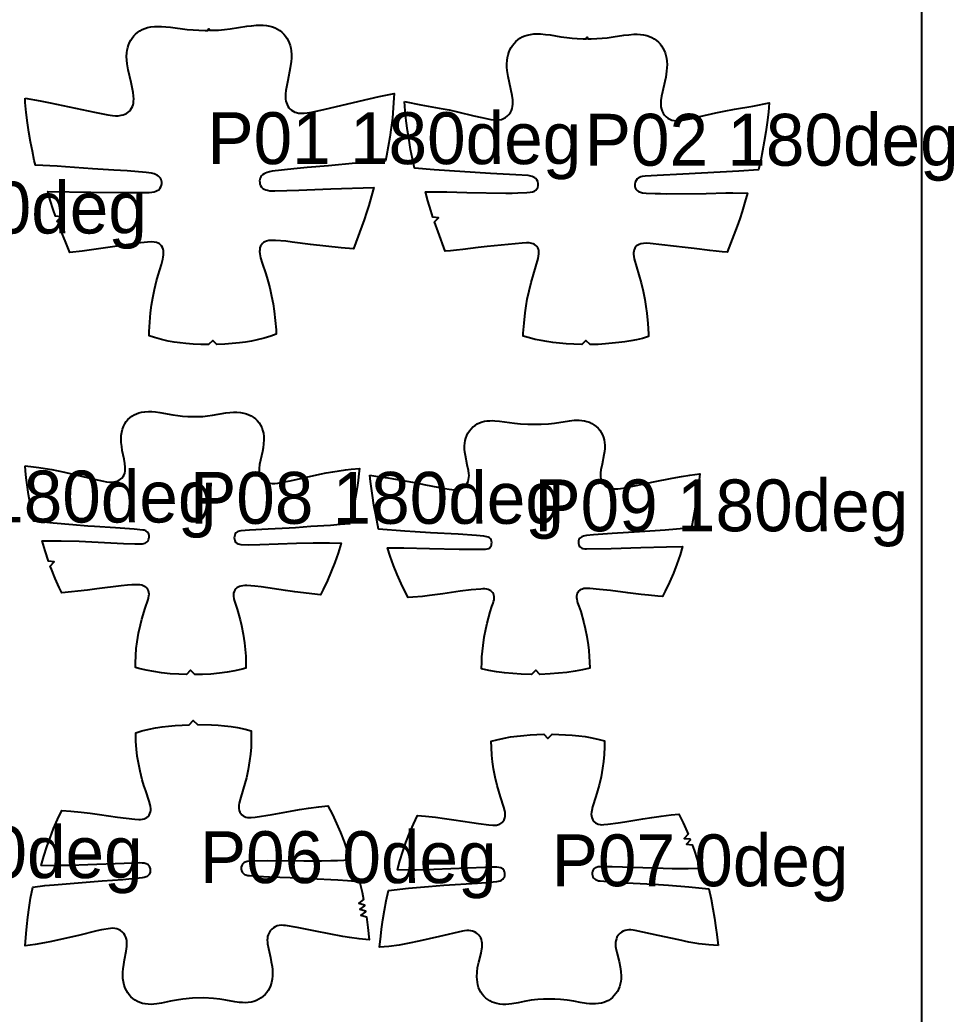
# Model space of a CAD drawing. Header units: millimetres. Extents: x 0 to 2016, y 0 to 4064.
# Drawn here: x 1565 to 2015.6, y 2544.9 to 3024.2 of the extents above; entities that cross this region are included whole.
import ezdxf

# ---------------------------------------------------------------- set-up
doc = ezdxf.new("R2010")
doc.units = ezdxf.units.MM
for name, color, linetype in [('ANNOTATION', 3, 'Continuous'), ('LEATHER', 1, 'Continuous'), ('PIECES', 5, 'Continuous')]:
    doc.layers.add(name, color=color, linetype=linetype)

msp = doc.modelspace()

# ---------------------------------------------------------------- linework, layer by layer
at = {"layer": 'LEATHER'}
msp.add_lwpolyline([(0, 0), (2000, 0), (2000, 4000), (0, 4000)], close=True, dxfattribs=at)
at = {"layer": 'PIECES'}
for points in [[(1567.5, 2986.44), (1574.76, 2985.14), (1579.65, 2984.19), (1600.93, 2979.74), (1607.38, 2978.45), (1609.68, 2978.12), (1611.08, 2978.02), (1612.49, 2978.04), (1613.88, 2978.22), (1614.75, 2978.44), (1615.59, 2978.74), (1616.39, 2979.13), (1617.13, 2979.6), (1617.81, 2980.17), (1618.4, 2980.83), (1618.9, 2981.59), (1619.29, 2982.4), (1619.57, 2983.26), (1619.77, 2984.15), (1619.88, 2985.06), (1619.92, 2985.98), (1619.85, 2987.6), (1619.65, 2989.21), (1619.35, 2990.82), (1618.66, 2994), (1617.26, 3000.11), (1616.75, 3003.06), (1616.57, 3004.79), (1616.5, 3006.53), (1616.57, 3008.26), (1616.75, 3009.56), (1617.02, 3010.83), (1617.41, 3012.08), (1617.9, 3013.29), (1618.48, 3014.42), (1619.17, 3015.48), (1619.95, 3016.48), (1620.83, 3017.39), (1621.8, 3018.21), (1622.89, 3018.95), (1624.05, 3019.58), (1625.27, 3020.08), (1626.53, 3020.48), (1628.18, 3020.83), (1629.86, 3021.02), (1631.55, 3021.09), (1633.25, 3021.05), (1635.47, 3020.9), (1637.68, 3020.66), (1645.77, 3019.65), (1648.56, 3019.38), (1651.36, 3019.2), (1654.34, 3019.14), (1655.7, 3019.18), (1656.09, 3019.98), (1656.5, 3019.19), (1657.87, 3019.19), (1660.84, 3019.33), (1663.64, 3019.58), (1666.42, 3019.92), (1674.48, 3021.13), (1676.69, 3021.43), (1678.9, 3021.64), (1680.6, 3021.72), (1682.29, 3021.7), (1683.97, 3021.55), (1685.64, 3021.25), (1686.91, 3020.88), (1688.13, 3020.4), (1689.31, 3019.81), (1690.42, 3019.1), (1691.41, 3018.3), (1692.31, 3017.41), (1693.12, 3016.44), (1693.83, 3015.39), (1694.45, 3014.28), (1694.97, 3013.08), (1695.39, 3011.85), (1695.7, 3010.58), (1695.9, 3009.29), (1696.02, 3007.55), (1696, 3005.82), (1695.86, 3004.08), (1695.42, 3001.12), (1694.19, 2994.98), (1693.57, 2991.78), (1693.32, 2990.17), (1693.16, 2988.55), (1693.13, 2986.92), (1693.2, 2986), (1693.33, 2985.1), (1693.55, 2984.21), (1693.86, 2983.36), (1694.27, 2982.56), (1694.79, 2981.82), (1695.4, 2981.17), (1696.08, 2980.62), (1696.84, 2980.17), (1697.65, 2979.8), (1698.5, 2979.52), (1699.37, 2979.33), (1700.77, 2979.18), (1702.17, 2979.2), (1703.57, 2979.34), (1705.86, 2979.73), (1712.28, 2981.17), (1733.44, 2986.18), (1738.3, 2987.25), (1745.52, 2988.74), (1745.45, 2986.69), (1745.14, 2981.79), (1744.68, 2976.91), (1744.09, 2972.29), (1743.4, 2967.68), (1742.65, 2963.14), (1741.83, 2958.62), (1741.37, 2956.35), (1730.83, 2955.56), (1726.84, 2955.2), (1713.82, 2953.92), (1703.61, 2953.06), (1697.17, 2952.41), (1686.72, 2951.25), (1685.48, 2951.02), (1684.27, 2950.69), (1683.5, 2950.4), (1682.77, 2950.03), (1682.1, 2949.55), (1681.62, 2949.08), (1681.23, 2948.53), (1680.93, 2947.93), (1680.74, 2947.28), (1680.66, 2946.61), (1680.67, 2945.93), (1680.82, 2945.09), (1681.13, 2944.3), (1681.6, 2943.58), (1682.23, 2942.98), (1682.91, 2942.57), (1683.64, 2942.27), (1684.41, 2942.06), (1685.59, 2941.88), (1686.79, 2941.81), (1687.99, 2941.8), (1699.49, 2942.11), (1715.05, 2942.74), (1735.74, 2943.49), (1734.64, 2939.35), (1733.31, 2934.81), (1732.22, 2931.31), (1731.04, 2927.84), (1725.92, 2913.83), (1719.9, 2914.36), (1705.13, 2916), (1696.36, 2917.12), (1693.34, 2917.46), (1688.31, 2917.92), (1686.32, 2917.94), (1685.09, 2917.83), (1683.89, 2917.53), (1683.21, 2917.25), (1682.58, 2916.87), (1682.01, 2916.4), (1681.53, 2915.84), (1681.1, 2915.1), (1680.82, 2914.28), (1680.67, 2913.43), (1680.63, 2912.56), (1680.7, 2911.5), (1680.87, 2910.46), (1681.11, 2909.43), (1681.86, 2906.93), (1683.57, 2901.77), (1684.38, 2899.07), (1685.49, 2895.03), (1686.44, 2890.95), (1687.1, 2887.39), (1687.64, 2883.82), (1688.19, 2879.3), (1688.58, 2874.76), (1688.69, 2872.76), (1686.02, 2871.76), (1682.79, 2870.75), (1679.51, 2869.92), (1676.7, 2869.36), (1673.86, 2868.92), (1671.01, 2868.56), (1667.46, 2868.19), (1663.9, 2867.92), (1660.06, 2867.74), (1658.04, 2869.71), (1656.06, 2867.68), (1652.22, 2867.77), (1648.65, 2867.95), (1645.09, 2868.22), (1642.24, 2868.51), (1639.39, 2868.88), (1636.56, 2869.36), (1633.26, 2870.11), (1630.01, 2871.04), (1627.31, 2871.97), (1627.36, 2873.97), (1627.64, 2878.51), (1628.07, 2883.05), (1628.52, 2886.64), (1629.09, 2890.2), (1629.93, 2894.31), (1630.94, 2898.38), (1631.68, 2901.1), (1633.25, 2906.3), (1633.94, 2908.82), (1634.16, 2909.86), (1634.3, 2910.9), (1634.34, 2911.96), (1634.28, 2912.83), (1634.11, 2913.68), (1633.8, 2914.49), (1633.35, 2915.22), (1632.86, 2915.77), (1632.28, 2916.22), (1631.64, 2916.58), (1630.95, 2916.85), (1629.75, 2917.11), (1628.52, 2917.19), (1626.52, 2917.12), (1621.51, 2916.53), (1618.49, 2916.11), (1609.76, 2914.77), (1595.04, 2912.75), (1589.03, 2912.06), (1584.11, 2924.5), (1586, 2926.56), (1583.22, 2926.83), (1583.05, 2927.3), (1584.97, 2929.33), (1582.19, 2929.65), (1581.1, 2932.85), (1579.66, 2937.35), (1578.45, 2941.45), (1599.15, 2941.24), (1614.73, 2941.01), (1626.23, 2941), (1627.43, 2941.04), (1628.62, 2941.14), (1629.8, 2941.36), (1630.56, 2941.58), (1631.29, 2941.9), (1631.95, 2942.33), (1632.56, 2942.94), (1633.02, 2943.68), (1633.31, 2944.48), (1633.43, 2945.32), (1633.43, 2946), (1633.33, 2946.67), (1633.13, 2947.31), (1632.81, 2947.91), (1632.4, 2948.44), (1631.91, 2948.9), (1631.23, 2949.36), (1630.49, 2949.72), (1629.72, 2949.99), (1628.49, 2950.29), (1627.25, 2950.48), (1626, 2950.61), (1616.77, 2951.37), (1610.32, 2951.85), (1600.09, 2952.46), (1587.04, 2953.39), (1583.04, 2953.65), (1572.49, 2954.17), (1571.97, 2956.42), (1571.03, 2960.92), (1570.16, 2965.44), (1569.35, 2970.03), (1568.65, 2974.63), (1568.06, 2979.5), (1567.62, 2984.39), (1567.5, 2986.44)], [(1750.52, 2984.9), (1758.44, 2983.31), (1767.26, 2981.71), (1772.13, 2980.79), (1776.13, 2979.89), (1783.94, 2978.01), (1787.76, 2977.12), (1792.19, 2976.26), (1794.23, 2975.98), (1795.24, 2975.94), (1796.26, 2976.01), (1797.32, 2976.23), (1798.32, 2976.61), (1799.26, 2977.13), (1800.12, 2977.78), (1800.92, 2978.59), (1801.59, 2979.52), (1802.12, 2980.53), (1802.47, 2981.51), (1802.69, 2982.51), (1802.81, 2983.54), (1802.84, 2984.58), (1802.79, 2985.63), (1802.51, 2987.72), (1800.51, 2996.97), (1800.08, 2999.81), (1799.94, 3001.44), (1799.91, 3003.07), (1800.01, 3004.71), (1800.19, 3006.02), (1800.47, 3007.31), (1800.86, 3008.57), (1801.36, 3009.8), (1801.93, 3010.9), (1802.59, 3011.94), (1803.35, 3012.91), (1804.2, 3013.81), (1805.13, 3014.62), (1806.19, 3015.36), (1807.32, 3015.98), (1808.51, 3016.49), (1809.74, 3016.89), (1811.31, 3017.23), (1812.9, 3017.42), (1814.51, 3017.48), (1816.12, 3017.45), (1818.46, 3017.25), (1820.8, 3016.94), (1825.99, 3016.09), (1828.87, 3015.67), (1831.38, 3015.41), (1833.89, 3015.23), (1836.65, 3015.14), (1838.19, 3015.15), (1838.59, 3015.94), (1838.99, 3015.14), (1840.52, 3015.13), (1843.28, 3015.2), (1845.8, 3015.35), (1848.31, 3015.6), (1851.19, 3015.99), (1856.39, 3016.8), (1858.73, 3017.09), (1861.07, 3017.27), (1862.68, 3017.29), (1864.29, 3017.22), (1865.88, 3017.01), (1867.44, 3016.66), (1868.67, 3016.25), (1869.86, 3015.73), (1870.98, 3015.1), (1872.03, 3014.36), (1872.97, 3013.54), (1873.81, 3012.64), (1874.56, 3011.66), (1875.21, 3010.61), (1875.77, 3009.5), (1876.26, 3008.27), (1876.64, 3007.01), (1876.91, 3005.72), (1877.08, 3004.4), (1877.16, 3002.77), (1877.12, 3001.14), (1876.97, 2999.51), (1876.52, 2996.67), (1874.44, 2987.44), (1874.15, 2985.35), (1874.09, 2984.3), (1874.11, 2983.26), (1874.22, 2982.23), (1874.44, 2981.22), (1874.78, 2980.24), (1875.3, 2979.22), (1875.96, 2978.3), (1876.75, 2977.48), (1877.61, 2976.82), (1878.55, 2976.29), (1879.55, 2975.91), (1880.6, 2975.68), (1881.62, 2975.6), (1882.64, 2975.63), (1884.68, 2975.89), (1889.11, 2976.72), (1892.94, 2977.58), (1900.76, 2979.4), (1904.77, 2980.26), (1909.64, 2981.15), (1918.48, 2982.68), (1926.41, 2984.21), (1926.05, 2979.67), (1925.5, 2974.8), (1924.84, 2970.19), (1924.07, 2965.6), (1923.25, 2961.07), (1922.35, 2956.56), (1921.35, 2952), (1911.86, 2951.36), (1884.73, 2949.81), (1872.36, 2949.26), (1866.55, 2948.89), (1865.15, 2948.68), (1864.5, 2948.51), (1863.88, 2948.27), (1863.29, 2947.95), (1862.77, 2947.54), (1862.22, 2946.85), (1861.83, 2946.05), (1861.63, 2945.09), (1861.64, 2944.12), (1861.82, 2943.31), (1862.18, 2942.57), (1862.74, 2941.96), (1863.43, 2941.51), (1864.39, 2941.14), (1865.4, 2940.92), (1867.04, 2940.73), (1871.37, 2940.52), (1874.05, 2940.45), (1877.14, 2940.43), (1896, 2940.6), (1905.58, 2940.81), (1908.92, 2940.81), (1915.98, 2940.67), (1914.75, 2936.31), (1913.36, 2931.79), (1912.21, 2928.31), (1910.99, 2924.85), (1906.16, 2912.25), (1903.73, 2912.39), (1900.84, 2912.64), (1897.74, 2913), (1890.31, 2913.99), (1885.97, 2914.53), (1869.07, 2916.4), (1867.04, 2916.5), (1865.76, 2916.45), (1864.5, 2916.23), (1863.79, 2916), (1863.11, 2915.67), (1862.5, 2915.25), (1861.97, 2914.72), (1861.56, 2914.11), (1861.26, 2913.43), (1861.08, 2912.71), (1860.99, 2911.97), (1860.99, 2911.21), (1861.12, 2910.12), (1861.35, 2909.05), (1864.63, 2897.38), (1865.63, 2893.39), (1866.45, 2889.37), (1866.95, 2886.08), (1867.36, 2882.77), (1867.86, 2877.84), (1868.23, 2872.89), (1868.29, 2871.57), (1865.29, 2870.68), (1862.49, 2869.98), (1859.66, 2869.41), (1856.79, 2868.96), (1853.9, 2868.61), (1847.44, 2868.01), (1843.87, 2867.78), (1840.01, 2867.68), (1838.01, 2869.69), (1836.01, 2867.7), (1832.14, 2867.83), (1828.57, 2868.09), (1822.12, 2868.74), (1819.23, 2869.11), (1816.37, 2869.58), (1813.54, 2870.17), (1810.75, 2870.9), (1807.75, 2871.81), (1807.83, 2873.13), (1808.23, 2878.07), (1808.78, 2883), (1809.21, 2886.31), (1809.74, 2889.59), (1810.58, 2893.61), (1811.62, 2897.59), (1814.98, 2909.23), (1815.23, 2910.3), (1815.36, 2911.39), (1815.37, 2912.15), (1815.29, 2912.89), (1815.11, 2913.61), (1814.82, 2914.29), (1814.41, 2914.91), (1813.89, 2915.44), (1813.28, 2915.87), (1812.61, 2916.2), (1811.89, 2916.44), (1810.63, 2916.66), (1809.36, 2916.72), (1807.33, 2916.64), (1790.42, 2914.91), (1786.07, 2914.41), (1778.63, 2913.47), (1775.53, 2913.13), (1772.64, 2912.91), (1770.21, 2912.79), (1766.71, 2922.11), (1765, 2926.82), (1766.96, 2928.81), (1764.19, 2929.18), (1763.15, 2932.38), (1761.8, 2936.91), (1760.61, 2941.28), (1767.67, 2941.37), (1771.01, 2941.34), (1780.59, 2941.06), (1799.45, 2940.74), (1802.53, 2940.73), (1805.21, 2940.78), (1809.54, 2940.95), (1811.19, 2941.14), (1812.2, 2941.35), (1813.16, 2941.71), (1813.86, 2942.16), (1814.42, 2942.76), (1814.79, 2943.49), (1814.98, 2944.3), (1815, 2945.28), (1814.8, 2946.23), (1814.42, 2947.04), (1813.87, 2947.73), (1813.35, 2948.15), (1812.77, 2948.47), (1812.15, 2948.72), (1811.5, 2948.9), (1810.1, 2949.12), (1804.3, 2949.53), (1791.93, 2950.18), (1764.82, 2951.93), (1755.32, 2952.66), (1754.37, 2957.22), (1753.5, 2961.74), (1752.71, 2966.27), (1751.98, 2970.87), (1751.36, 2975.49), (1750.85, 2980.36), (1750.52, 2984.9)], [(1567.5, 2809.22), (1571.5, 2808.79), (1574.17, 2808.44), (1577.27, 2807.98), (1580.37, 2807.45), (1583.48, 2806.85), (1586.58, 2806.19), (1600.85, 2802.81), (1605.41, 2801.82), (1606.78, 2801.58), (1608.16, 2801.42), (1609.54, 2801.39), (1610.41, 2801.47), (1611.25, 2801.63), (1612.07, 2801.88), (1612.85, 2802.24), (1613.56, 2802.72), (1614.24, 2803.35), (1614.79, 2804.08), (1615.23, 2804.89), (1615.55, 2805.76), (1615.75, 2806.66), (1615.84, 2807.58), (1615.84, 2808.51), (1615.66, 2810.37), (1615.29, 2812.46), (1614.42, 2816.63), (1614.11, 2818.54), (1613.91, 2820.46), (1613.84, 2822.38), (1613.92, 2823.93), (1614.12, 2825.46), (1614.48, 2826.96), (1614.95, 2828.22), (1615.55, 2829.41), (1616.28, 2830.53), (1617.15, 2831.55), (1618.07, 2832.41), (1619.07, 2833.15), (1620.14, 2833.79), (1621.28, 2834.31), (1622.46, 2834.74), (1623.69, 2835.06), (1625.34, 2835.33), (1627.01, 2835.43), (1628.69, 2835.41), (1630.37, 2835.27), (1632.44, 2834.99), (1638.84, 2833.79), (1641.13, 2833.42), (1643.43, 2833.15), (1645.99, 2833.02), (1648.34, 2833.04), (1650.69, 2832.98), (1653.25, 2833.07), (1655.56, 2833.3), (1657.85, 2833.64), (1664.27, 2834.73), (1666.35, 2834.98), (1668.03, 2835.09), (1669.71, 2835.09), (1671.38, 2834.95), (1673.03, 2834.66), (1674.24, 2834.32), (1675.42, 2833.87), (1676.55, 2833.33), (1677.61, 2832.67), (1678.6, 2831.91), (1679.51, 2831.04), (1680.36, 2830), (1681.07, 2828.88), (1681.65, 2827.67), (1682.1, 2826.41), (1682.44, 2824.9), (1682.62, 2823.37), (1682.66, 2821.82), (1682.57, 2819.9), (1682.33, 2817.98), (1681.99, 2816.08), (1681.05, 2811.93), (1680.65, 2809.84), (1680.44, 2807.98), (1680.43, 2807.05), (1680.5, 2806.13), (1680.69, 2805.23), (1680.99, 2804.35), (1681.42, 2803.53), (1681.96, 2802.8), (1682.62, 2802.15), (1683.33, 2801.67), (1684.1, 2801.3), (1684.91, 2801.03), (1685.76, 2800.86), (1686.62, 2800.77), (1688.01, 2800.77), (1689.38, 2800.91), (1690.76, 2801.13), (1695.33, 2802.04), (1709.66, 2805.19), (1712.77, 2805.8), (1715.89, 2806.35), (1719, 2806.83), (1722.11, 2807.24), (1724.78, 2807.54), (1728.78, 2807.9), (1728.54, 2805.45), (1728.14, 2802.12), (1727.67, 2798.8), (1726.89, 2794.19), (1726.01, 2789.61), (1725.08, 2785.16), (1724.22, 2781.33), (1719.46, 2780.9), (1714.82, 2780.53), (1705.33, 2779.9), (1697.96, 2779.31), (1694.86, 2779.15), (1684.74, 2778.76), (1675.7, 2778.28), (1671.53, 2777.9), (1670.79, 2777.78), (1670.08, 2777.54), (1669.23, 2776.95), (1668.86, 2776.45), (1668.61, 2775.88), (1668.46, 2775.21), (1668.43, 2774.53), (1668.51, 2773.85), (1668.66, 2773.3), (1668.9, 2772.77), (1669.23, 2772.31), (1669.71, 2771.88), (1670.28, 2771.58), (1670.93, 2771.4), (1671.6, 2771.31), (1675.22, 2771.22), (1680.72, 2771.3), (1698.38, 2771.88), (1706.4, 2772.05), (1714.3, 2772.06), (1720.01, 2771.95), (1718.49, 2767.05), (1716.93, 2762.62), (1715.23, 2758.25), (1713.35, 2753.88), (1711.32, 2749.57), (1710, 2747.01), (1697.67, 2748.54), (1693.16, 2749.13), (1681.45, 2750.83), (1678.41, 2751.2), (1676.42, 2751.38), (1674.44, 2751.48), (1673.47, 2751.48), (1672.51, 2751.41), (1671.57, 2751.24), (1670.88, 2751.03), (1670.24, 2750.75), (1669.64, 2750.37), (1669.12, 2749.89), (1668.65, 2749.28), (1668.31, 2748.59), (1668.1, 2747.86), (1668, 2747.09), (1668.03, 2746.19), (1668.17, 2745.3), (1668.41, 2744.43), (1669.8, 2740.2), (1671.26, 2734.94), (1671.93, 2732.18), (1672.75, 2728.09), (1673.38, 2723.96), (1673.73, 2720.68), (1673.94, 2717.4), (1674.02, 2713.66), (1673.97, 2711.61), (1672.3, 2711.16), (1668.69, 2710.36), (1665, 2709.71), (1661.3, 2709.22), (1657.17, 2708.85), (1653.03, 2708.67), (1649.33, 2708.65), (1647.35, 2710.66), (1645.33, 2708.68), (1641.63, 2708.76), (1637.5, 2709.01), (1633.37, 2709.44), (1629.67, 2710), (1626, 2710.71), (1622.41, 2711.57), (1620.74, 2712.04), (1620.73, 2714.09), (1620.87, 2717.83), (1621.13, 2721.11), (1621.53, 2724.38), (1622.23, 2728.5), (1623.12, 2732.57), (1623.83, 2735.32), (1625.37, 2740.56), (1626.83, 2744.77), (1627.08, 2745.64), (1627.25, 2746.52), (1627.29, 2747.42), (1627.2, 2748.19), (1627, 2748.93), (1626.67, 2749.62), (1626.22, 2750.24), (1625.7, 2750.73), (1625.11, 2751.11), (1624.47, 2751.41), (1623.79, 2751.63), (1622.85, 2751.81), (1621.89, 2751.9), (1620.92, 2751.91), (1618.93, 2751.85), (1616.95, 2751.7), (1613.9, 2751.38), (1602.17, 2749.88), (1597.65, 2749.35), (1585.3, 2748.02), (1584.02, 2750.61), (1582.06, 2754.95), (1580.25, 2759.35), (1579.69, 2760.86), (1581.59, 2762.9), (1578.82, 2763.2), (1577.13, 2768.2), (1575.69, 2773.12), (1581.4, 2773.14), (1584.98, 2773.1), (1593.63, 2772.86), (1614.97, 2771.83), (1620.46, 2771.67), (1624.08, 2771.7), (1624.75, 2771.77), (1625.4, 2771.95), (1625.98, 2772.24), (1626.47, 2772.66), (1626.81, 2773.12), (1627.05, 2773.64), (1627.21, 2774.19), (1627.3, 2774.87), (1627.29, 2775.55), (1627.15, 2776.21), (1626.91, 2776.79), (1626.54, 2777.3), (1625.7, 2777.9), (1625, 2778.15), (1624.26, 2778.29), (1620.1, 2778.74), (1611.07, 2779.35), (1600.95, 2779.91), (1597.86, 2780.13), (1590.5, 2780.83), (1581.02, 2781.62), (1576.39, 2782.06), (1571.63, 2782.57), (1570.84, 2786.41), (1569.98, 2790.88), (1569.17, 2795.48), (1568.47, 2800.09), (1568.05, 2803.42), (1567.71, 2806.76), (1567.5, 2809.22)], [(1733.78, 2804.67), (1738.56, 2803.99), (1742.56, 2803.37), (1747.07, 2802.61), (1756.15, 2800.97), (1760.71, 2800.1), (1769.92, 2798.25), (1772.06, 2797.9), (1773.36, 2797.75), (1774.67, 2797.7), (1775.97, 2797.79), (1776.93, 2797.98), (1777.85, 2798.29), (1778.72, 2798.72), (1779.51, 2799.29), (1780.19, 2800.01), (1780.74, 2800.83), (1781.16, 2801.73), (1781.44, 2802.65), (1781.6, 2803.6), (1781.66, 2804.57), (1781.62, 2805.54), (1781.44, 2806.95), (1780.83, 2809.72), (1779.89, 2814.25), (1779.66, 2815.78), (1779.51, 2817.31), (1779.48, 2818.85), (1779.57, 2820.13), (1779.78, 2821.39), (1780.1, 2822.63), (1780.54, 2823.82), (1781.12, 2824.98), (1781.82, 2826.06), (1782.63, 2827.06), (1783.55, 2827.96), (1784.56, 2828.74), (1785.64, 2829.41), (1786.78, 2829.96), (1787.98, 2830.39), (1789.18, 2830.69), (1790.39, 2830.89), (1791.62, 2830.99), (1792.85, 2831.02), (1794.09, 2830.98), (1796.31, 2830.8), (1803.61, 2829.77), (1806.52, 2829.46), (1810.04, 2829.28), (1816.45, 2829.31), (1819.96, 2829.52), (1822.86, 2829.86), (1830.16, 2830.96), (1832.37, 2831.17), (1833.61, 2831.22), (1834.85, 2831.2), (1836.08, 2831.1), (1837.29, 2830.92), (1838.49, 2830.63), (1839.69, 2830.21), (1840.84, 2829.67), (1841.93, 2829.02), (1842.94, 2828.24), (1843.87, 2827.35), (1844.69, 2826.36), (1845.4, 2825.29), (1845.99, 2824.14), (1846.45, 2822.94), (1846.78, 2821.71), (1847, 2820.45), (1847.1, 2819.18), (1847.08, 2817.64), (1846.95, 2816.1), (1846.74, 2814.57), (1845.84, 2810.03), (1845.25, 2807.25), (1845.08, 2805.85), (1845.06, 2804.87), (1845.12, 2803.91), (1845.29, 2802.96), (1845.58, 2802.03), (1846.01, 2801.14), (1846.57, 2800.33), (1847.26, 2799.62), (1848.05, 2799.06), (1848.92, 2798.63), (1849.85, 2798.33), (1850.82, 2798.15), (1852.12, 2798.07), (1853.42, 2798.13), (1854.72, 2798.29), (1856.86, 2798.67), (1866.05, 2800.6), (1870.6, 2801.52), (1879.66, 2803.25), (1884.17, 2804.05), (1888.16, 2804.71), (1892.93, 2805.43), (1892.63, 2802.4), (1892.24, 2799.07), (1891.79, 2795.74), (1891.05, 2791.05), (1890.23, 2786.37), (1888.93, 2779.35), (1876.26, 2778.25), (1871.37, 2777.89), (1863.84, 2777.45), (1850.63, 2776.6), (1841.75, 2775.93), (1838.25, 2775.56), (1837.52, 2775.45), (1836.81, 2775.29), (1836.13, 2775.04), (1835.55, 2774.71), (1835.05, 2774.28), (1834.68, 2773.73), (1834.47, 2773.11), (1834.42, 2772.45), (1834.48, 2771.78), (1834.6, 2771.21), (1834.82, 2770.68), (1835.14, 2770.2), (1835.57, 2769.82), (1836.07, 2769.55), (1836.62, 2769.37), (1837.47, 2769.25), (1838.33, 2769.22), (1850.14, 2769.44), (1864.52, 2769.83), (1876.86, 2770.23), (1884.69, 2770.37), (1883.43, 2766.3), (1881.89, 2761.88), (1880.2, 2757.5), (1878.32, 2753.12), (1876.3, 2748.81), (1875.01, 2746.28), (1872.71, 2746.44), (1868.14, 2746.83), (1864.69, 2747.19), (1858.24, 2747.96), (1849.86, 2749.09), (1844.64, 2749.66), (1839.92, 2750.1), (1838.96, 2750.14), (1838, 2750.12), (1837.04, 2750.01), (1836.34, 2749.83), (1835.68, 2749.57), (1835.07, 2749.21), (1834.53, 2748.74), (1834.13, 2748.23), (1833.83, 2747.66), (1833.63, 2747.04), (1833.51, 2746.4), (1833.49, 2745.74), (1833.58, 2744.87), (1833.77, 2744.03), (1834.05, 2743.19), (1834.69, 2741.54), (1835.54, 2739), (1837.04, 2733.61), (1837.74, 2730.78), (1838.5, 2726.87), (1839.08, 2722.93), (1839.4, 2720.15), (1839.65, 2717.36), (1839.82, 2714.81), (1839.92, 2711.66), (1836.36, 2710.83), (1832.8, 2710.16), (1828.8, 2709.61), (1824.79, 2709.21), (1820.84, 2708.92), (1815.82, 2708.67), (1813.81, 2710.66), (1811.82, 2708.65), (1806.8, 2708.85), (1802.84, 2709.11), (1798.83, 2709.47), (1794.83, 2709.98), (1791.26, 2710.61), (1787.69, 2711.41), (1787.76, 2714.56), (1787.9, 2717.11), (1788.13, 2719.9), (1788.43, 2722.68), (1788.97, 2726.63), (1789.69, 2730.55), (1790.36, 2733.38), (1791.81, 2738.79), (1792.64, 2741.34), (1793.26, 2743), (1793.53, 2743.83), (1793.72, 2744.68), (1793.79, 2745.55), (1793.76, 2746.21), (1793.64, 2746.85), (1793.43, 2747.46), (1793.13, 2748.03), (1792.72, 2748.54), (1792.18, 2749.01), (1791.57, 2749.36), (1790.9, 2749.62), (1790.2, 2749.78), (1789.24, 2749.89), (1788.28, 2749.9), (1787.32, 2749.84), (1782.61, 2749.37), (1777.4, 2748.75), (1769.02, 2747.53), (1762.58, 2746.7), (1759.13, 2746.31), (1754.57, 2745.87), (1752.27, 2745.69), (1750.95, 2748.21), (1748.89, 2752.5), (1746.98, 2756.87), (1745.24, 2761.22), (1743.66, 2765.63), (1742.36, 2769.69), (1750.19, 2769.62), (1762.53, 2769.34), (1776.92, 2769.09), (1788.73, 2768.98), (1789.59, 2769.02), (1790.44, 2769.15), (1790.99, 2769.34), (1791.49, 2769.61), (1791.91, 2769.99), (1792.23, 2770.47), (1792.44, 2771.01), (1792.56, 2771.58), (1792.61, 2772.25), (1792.55, 2772.91), (1792.34, 2773.53), (1791.96, 2774.07), (1791.46, 2774.5), (1790.88, 2774.82), (1790.19, 2775.07), (1789.48, 2775.22), (1788.75, 2775.33), (1785.24, 2775.66), (1776.36, 2776.24), (1763.14, 2776.97), (1755.61, 2777.33), (1750.71, 2777.65), (1738.03, 2778.62), (1736.67, 2785.64), (1735.81, 2790.31), (1735.02, 2794.99), (1734.54, 2798.31), (1734.12, 2801.64), (1733.78, 2804.67)], [(1646.68, 2684.42), (1648.65, 2686.45), (1650.68, 2684.49), (1657.45, 2684.29), (1660.62, 2684.12), (1663.78, 2683.87), (1666.92, 2683.52), (1670.05, 2683.03), (1673.67, 2682.28), (1676.59, 2681.52), (1676.64, 2677.27), (1676.5, 2673.53), (1676.23, 2670.25), (1675.84, 2666.98), (1675.14, 2662.87), (1674.25, 2658.79), (1673.54, 2656.04), (1672.75, 2653.31), (1671.2, 2648.29), (1670.78, 2646.58), (1670.64, 2645.71), (1670.59, 2644.84), (1670.63, 2643.97), (1670.81, 2643.11), (1671.11, 2642.29), (1671.56, 2641.55), (1672.06, 2641), (1672.65, 2640.54), (1673.3, 2640.18), (1674, 2639.92), (1674.84, 2639.74), (1675.71, 2639.67), (1676.58, 2639.68), (1678.53, 2639.86), (1686.76, 2641.21), (1695.49, 2642.78), (1699.86, 2643.48), (1704.25, 2644.11), (1709.15, 2644.75), (1713.53, 2645.26), (1715.73, 2641.06), (1717.78, 2636.76), (1719.67, 2632.38), (1721.39, 2628.02), (1722.94, 2623.59), (1724.34, 2619.13), (1718.26, 2618.84), (1714.92, 2618.75), (1710.45, 2618.68), (1701.92, 2618.68), (1684.35, 2618.78), (1677.2, 2618.7), (1675.63, 2618.62), (1674.66, 2618.49), (1673.73, 2618.2), (1673.04, 2617.8), (1672.46, 2617.25), (1672.05, 2616.55), (1671.81, 2615.77), (1671.73, 2614.93), (1671.86, 2614.1), (1672.23, 2613.3), (1672.82, 2612.65), (1673.38, 2612.27), (1674.01, 2612.01), (1674.9, 2611.8), (1675.82, 2611.68), (1682.45, 2611.24), (1685.34, 2611.1), (1695.33, 2610.77), (1705.01, 2610.26), (1718.43, 2609.69), (1723.02, 2609.38), (1728.86, 2608.85), (1730.06, 2603.65), (1730.76, 2600.12), (1728.52, 2598.44), (1731.2, 2597.66), (1731.29, 2597.17), (1729.03, 2595.51), (1731.71, 2594.7), (1731.79, 2594.21), (1729.5, 2592.61), (1732.15, 2591.74), (1732.86, 2586.64), (1733.53, 2580.74), (1728.61, 2581.25), (1724.04, 2581.86), (1720.74, 2582.38), (1714.17, 2583.57), (1707.55, 2584.82), (1698.7, 2586.71), (1693.16, 2587.56), (1692.11, 2587.69), (1691.06, 2587.73), (1690.01, 2587.64), (1689.05, 2587.39), (1688.14, 2587), (1687.3, 2586.48), (1686.53, 2585.85), (1685.79, 2585.04), (1685.19, 2584.13), (1684.74, 2583.14), (1684.51, 2582.28), (1684.38, 2581.4), (1684.35, 2580.51), (1684.39, 2579.61), (1684.48, 2578.71), (1684.86, 2576.52), (1685.84, 2572.21), (1686.28, 2570.08), (1686.63, 2567.93), (1686.8, 2566.41), (1686.89, 2564.88), (1686.89, 2563.35), (1686.74, 2561.73), (1686.43, 2560.14), (1685.95, 2558.58), (1685.45, 2557.44), (1684.84, 2556.36), (1684.14, 2555.34), (1683.33, 2554.39), (1682.43, 2553.53), (1681.4, 2552.73), (1680.29, 2552.04), (1679.12, 2551.47), (1677.89, 2551.02), (1676.54, 2550.69), (1675.16, 2550.49), (1673.77, 2550.4), (1672.38, 2550.42), (1670.98, 2550.51), (1668.76, 2550.79), (1664.36, 2551.56), (1661.4, 2552.04), (1658.42, 2552.41), (1653.68, 2552.72), (1648.28, 2552.63), (1643.56, 2552.15), (1640.6, 2551.68), (1637.65, 2551.1), (1633.28, 2550.17), (1631.07, 2549.82), (1629.68, 2549.67), (1628.29, 2549.61), (1626.89, 2549.64), (1625.51, 2549.8), (1624.15, 2550.08), (1622.91, 2550.49), (1621.71, 2551.01), (1620.58, 2551.67), (1619.52, 2552.43), (1618.59, 2553.26), (1617.75, 2554.18), (1617.01, 2555.17), (1616.37, 2556.24), (1615.83, 2557.36), (1615.29, 2558.89), (1614.93, 2560.48), (1614.73, 2562.09), (1614.67, 2563.62), (1614.71, 2565.15), (1614.83, 2566.68), (1615.1, 2568.84), (1615.46, 2570.99), (1616.29, 2575.32), (1616.59, 2577.53), (1616.65, 2578.43), (1616.66, 2579.32), (1616.6, 2580.21), (1616.44, 2581.09), (1616.18, 2581.94), (1615.7, 2582.92), (1615.07, 2583.81), (1614.3, 2584.59), (1613.51, 2585.19), (1612.65, 2585.68), (1611.73, 2586.04), (1610.76, 2586.25), (1609.71, 2586.31), (1608.66, 2586.23), (1604.33, 2585.46), (1602.11, 2585.02), (1593.33, 2582.83), (1586.76, 2581.35), (1580.23, 2579.93), (1576.95, 2579.29), (1572.41, 2578.52), (1567.5, 2577.84), (1567.97, 2583.76), (1568.3, 2587.1), (1568.82, 2591.71), (1569.44, 2596.32), (1570.18, 2600.86), (1571.19, 2606.09), (1577, 2606.83), (1581.58, 2607.3), (1594.97, 2608.34), (1604.63, 2609.19), (1614.6, 2609.87), (1617.49, 2610.11), (1624.1, 2610.78), (1625.01, 2610.92), (1625.9, 2611.17), (1626.52, 2611.45), (1627.07, 2611.85), (1627.63, 2612.52), (1627.97, 2613.33), (1628.07, 2614.16), (1627.97, 2615), (1627.7, 2615.77), (1627.26, 2616.46), (1626.67, 2616.99), (1625.96, 2617.37), (1625.02, 2617.62), (1624.05, 2617.72), (1622.47, 2617.75), (1615.32, 2617.58), (1597.77, 2616.86), (1589.25, 2616.56), (1584.77, 2616.48), (1581.43, 2616.46), (1575.35, 2616.53), (1576.59, 2621.04), (1577.99, 2625.52), (1579.55, 2629.94), (1581.29, 2634.37), (1583.19, 2638.74), (1585.24, 2643.02), (1589.63, 2642.67), (1594.56, 2642.2), (1598.96, 2641.72), (1603.36, 2641.18), (1612.14, 2639.91), (1620.41, 2638.85), (1622.36, 2638.73), (1623.23, 2638.75), (1624.1, 2638.85), (1624.94, 2639.06), (1625.63, 2639.35), (1626.27, 2639.73), (1626.83, 2640.21), (1627.31, 2640.78), (1627.74, 2641.54), (1628.01, 2642.36), (1628.16, 2643.23), (1628.17, 2644.1), (1628.09, 2644.97), (1627.92, 2645.83), (1627.44, 2647.53), (1625.71, 2652.49), (1624.83, 2655.19), (1624.03, 2657.91), (1623, 2661.96), (1622.15, 2666.04), (1621.64, 2669.3), (1621.27, 2672.57), (1620.99, 2676.3), (1620.89, 2680.54), (1623.79, 2681.41), (1627.37, 2682.29), (1630.48, 2682.88), (1633.62, 2683.35), (1636.76, 2683.7), (1639.92, 2683.98), (1646.68, 2684.42)], [(1901.81, 2577.94), (1897.35, 2578.26), (1892.42, 2578.85), (1887.61, 2579.66), (1882.84, 2580.63), (1872.88, 2582.87), (1861.83, 2585.28), (1860.79, 2585.44), (1859.74, 2585.52), (1858.69, 2585.51), (1857.78, 2585.4), (1856.9, 2585.19), (1856.05, 2584.88), (1855.25, 2584.45), (1854.52, 2583.91), (1853.93, 2583.32), (1853.43, 2582.65), (1853.02, 2581.93), (1852.71, 2581.15), (1852.48, 2580.27), (1852.35, 2579.37), (1852.32, 2578.46), (1852.37, 2577.55), (1852.48, 2576.64), (1852.91, 2574.63), (1854.1, 2570.19), (1854.63, 2567.7), (1854.93, 2565.45), (1855.03, 2563.19), (1854.98, 2561.89), (1854.85, 2560.6), (1854.6, 2559.33), (1854.25, 2558.09), (1853.78, 2556.92), (1853.2, 2555.81), (1852.52, 2554.76), (1851.72, 2553.79), (1850.83, 2552.91), (1849.88, 2552.16), (1848.87, 2551.52), (1847.8, 2550.98), (1846.68, 2550.54), (1845.52, 2550.2), (1844.1, 2549.94), (1842.66, 2549.82), (1841.22, 2549.81), (1839.77, 2549.9), (1838.32, 2550.06), (1835.29, 2550.55), (1832.27, 2551.11), (1829.01, 2551.64), (1825.72, 2552), (1822.97, 2552.14), (1817.61, 2552.11), (1814.87, 2551.95), (1811.58, 2551.56), (1808.32, 2551), (1805.3, 2550.41), (1802.28, 2549.89), (1800.84, 2549.71), (1799.39, 2549.61), (1797.94, 2549.61), (1796.5, 2549.72), (1795.08, 2549.97), (1793.92, 2550.29), (1792.79, 2550.72), (1791.72, 2551.25), (1790.7, 2551.89), (1789.75, 2552.63), (1788.84, 2553.5), (1788.04, 2554.46), (1787.34, 2555.5), (1786.76, 2556.6), (1786.28, 2557.77), (1785.91, 2559.01), (1785.66, 2560.28), (1785.51, 2561.57), (1785.45, 2562.87), (1785.53, 2565.13), (1785.81, 2567.38), (1786.32, 2569.87), (1787.47, 2574.33), (1787.87, 2576.34), (1787.97, 2577.25), (1788.01, 2578.16), (1787.97, 2579.07), (1787.84, 2579.97), (1787.6, 2580.85), (1787.28, 2581.62), (1786.87, 2582.34), (1786.36, 2583), (1785.77, 2583.59), (1785.03, 2584.12), (1784.23, 2584.54), (1783.38, 2584.85), (1782.49, 2585.05), (1781.58, 2585.15), (1780.53, 2585.15), (1779.49, 2585.06), (1778.45, 2584.89), (1767.42, 2582.37), (1757.48, 2580.04), (1752.71, 2579.03), (1747.92, 2578.18), (1742.99, 2577.54), (1738.53, 2577.17), (1739.09, 2582.47), (1739.5, 2585.8), (1740.13, 2590.4), (1740.87, 2594.98), (1741.72, 2599.5), (1742.82, 2604.53), (1752.45, 2605.59), (1762.17, 2606.48), (1769.46, 2607.04), (1785.68, 2608.09), (1791.64, 2608.57), (1793.37, 2608.68), (1795.1, 2608.85), (1795.89, 2608.98), (1796.66, 2609.2), (1797.38, 2609.54), (1797.91, 2609.92), (1798.35, 2610.4), (1798.69, 2610.96), (1798.9, 2611.56), (1798.98, 2612.2), (1798.95, 2612.85), (1798.84, 2613.44), (1798.62, 2613.99), (1798.3, 2614.49), (1797.9, 2614.89), (1797.44, 2615.19), (1796.92, 2615.42), (1795.99, 2615.62), (1795.05, 2615.7), (1791.96, 2615.72), (1789.25, 2615.63), (1764.67, 2614.57), (1760.42, 2614.44), (1756.16, 2614.37), (1752.63, 2614.37), (1747.11, 2614.49), (1748.28, 2618.75), (1749.68, 2623.23), (1751.23, 2627.65), (1752.95, 2632.09), (1754.83, 2636.47), (1756.83, 2640.7), (1760.58, 2640.34), (1765.5, 2639.79), (1769.9, 2639.25), (1774.29, 2638.62), (1783.04, 2637.22), (1786.2, 2636.76), (1791.22, 2636.13), (1793.09, 2635.99), (1794.01, 2635.98), (1794.92, 2636.05), (1795.82, 2636.24), (1796.5, 2636.51), (1797.13, 2636.88), (1797.7, 2637.34), (1798.19, 2637.9), (1798.63, 2638.64), (1798.94, 2639.45), (1799.11, 2640.3), (1799.15, 2641.18), (1799.08, 2642.05), (1798.92, 2642.91), (1798.46, 2644.62), (1796.81, 2649.6), (1795.97, 2652.31), (1795.21, 2655.05), (1794.24, 2659.11), (1793.46, 2663.21), (1793, 2666.47), (1792.67, 2669.75), (1792.45, 2673.49), (1792.41, 2676.41), (1795, 2677.13), (1798.6, 2677.96), (1801.72, 2678.51), (1804.85, 2678.92), (1808.01, 2679.23), (1811.17, 2679.46), (1814.34, 2679.64), (1817.69, 2679.79), (1819.7, 2677.8), (1821.69, 2679.8), (1828.22, 2679.54), (1831.38, 2679.34), (1834.54, 2679.06), (1837.68, 2678.67), (1840.81, 2678.16), (1844.42, 2677.36), (1847, 2676.66), (1846.99, 2673.74), (1846.81, 2670), (1846.51, 2666.72), (1846.08, 2663.46), (1845.34, 2659.35), (1844.41, 2655.28), (1843.68, 2652.54), (1842.86, 2649.82), (1841.26, 2644.82), (1840.81, 2643.11), (1840.66, 2642.24), (1840.6, 2641.37), (1840.65, 2640.5), (1840.82, 2639.65), (1841.14, 2638.84), (1841.59, 2638.1), (1842.08, 2637.55), (1842.65, 2637.09), (1843.29, 2636.73), (1843.98, 2636.47), (1844.87, 2636.28), (1845.78, 2636.22), (1846.7, 2636.24), (1848.57, 2636.4), (1853.59, 2637.07), (1856.74, 2637.56), (1865.49, 2639.05), (1869.87, 2639.71), (1874.26, 2640.3), (1879.17, 2640.89), (1882.92, 2641.29), (1884.96, 2637.08), (1886.88, 2632.72), (1887.3, 2631.67), (1885.44, 2629.58), (1888.23, 2629.35), (1888.41, 2628.88), (1886.5, 2626.84), (1889.28, 2626.54), (1890.24, 2623.88), (1891.68, 2619.42), (1892.89, 2615.17), (1887.36, 2615), (1883.84, 2614.97), (1879.58, 2615), (1875.32, 2615.09), (1850.74, 2615.92), (1848.03, 2615.98), (1844.94, 2615.93), (1843.99, 2615.85), (1843.07, 2615.63), (1842.56, 2615.4), (1842.09, 2615.09), (1841.69, 2614.7), (1841.38, 2614.19), (1841.17, 2613.63), (1841.06, 2613.04), (1841.04, 2612.4), (1841.13, 2611.76), (1841.34, 2611.15), (1841.68, 2610.6), (1842.13, 2610.13), (1842.66, 2609.75), (1843.39, 2609.42), (1844.16, 2609.21), (1844.95, 2609.08), (1846.68, 2608.93), (1848.41, 2608.84), (1854.38, 2608.41), (1870.61, 2607.51), (1877.9, 2607.02), (1887.63, 2606.23), (1897.27, 2605.25), (1898.41, 2600.24), (1899.31, 2595.72), (1900.09, 2591.14), (1900.76, 2586.55), (1901.2, 2583.23), (1901.81, 2577.94)]]:
    msp.add_lwpolyline(points, close=True, dxfattribs=at)

# ---------------------------------------------------------------- texts
at = {"layer": 'ANNOTATION'}
for s, p in [('P01 180deg', (1655.46, 2954.69)), ('P02 180deg', (1837.47, 2953.93)), ('P09 0deg', (1483.11, 2921.24)), ('P07 180deg', (1479.5, 2781.91)), ('P08 180deg', (1647.08, 2781.29)), ('P09 180deg', (1813.18, 2777.66)), ('P05 0deg', (1481.08, 2610.48)), ('P06 0deg', (1651.8, 2608.06)), ('P07 0deg', (1821.53, 2606.54))]:
    msp.add_text(s, height=25, dxfattribs=at).set_placement(p)

doc.saveas('drawing.dxf')
